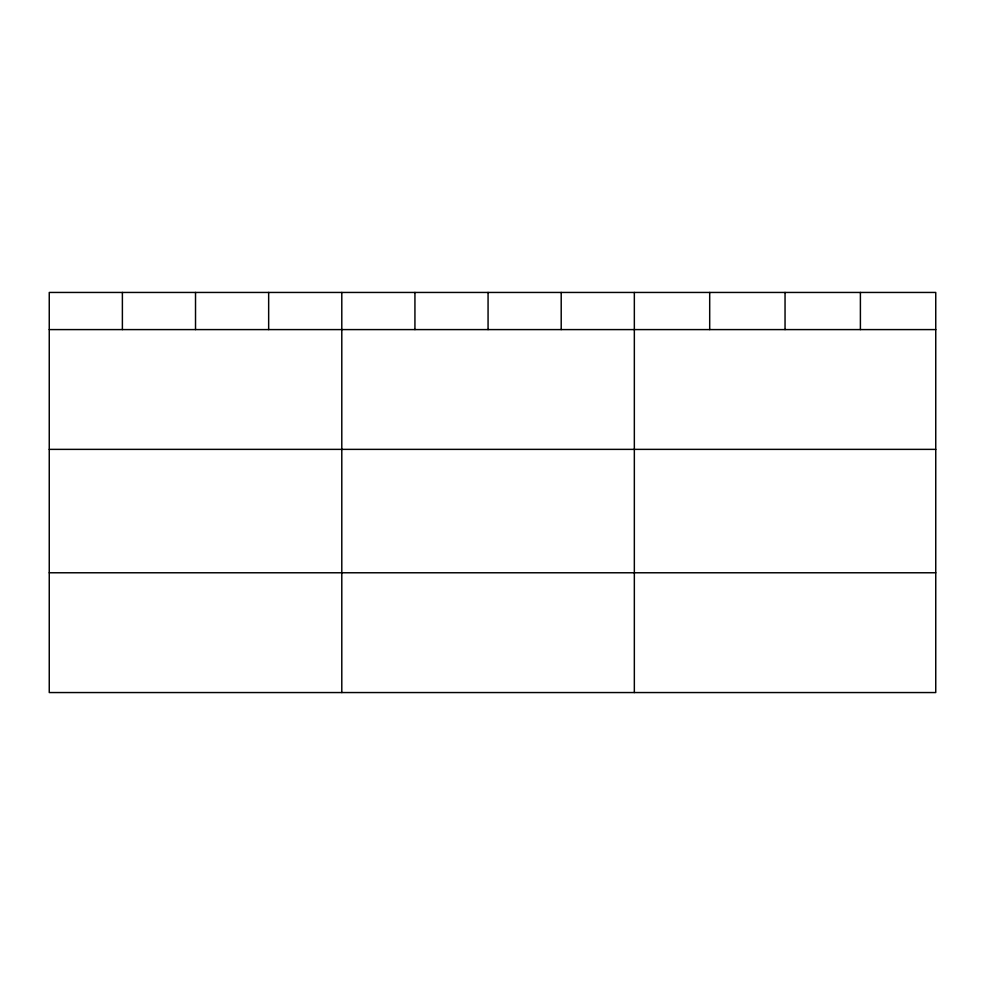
<?xml version="1.0" encoding="UTF-8"?>
<svg xmlns="http://www.w3.org/2000/svg" width="985" height="985" viewBox="0 0 985 985"><rect width="100%" height="100%" fill="white"/><g stroke="black" fill="none" stroke-linecap="round" stroke-linejoin="round"><path stroke-width="1.48" d="M935.75 329.593L935.75 692.553L49.25 692.553L49.25 292.447L935.75 292.447L935.75 329.593L49.25 329.593M49.25 449.369L935.75 449.369M49.25 572.777L935.75 572.777M860.397 292.447L860.397 329.593M785.045 292.447L785.045 329.593M709.692 292.447L709.692 329.593M634.34 292.447L634.34 692.553M561.204 292.447L561.204 329.593M488.067 292.447L488.067 329.593M414.931 292.447L414.931 329.593M341.795 292.447L341.795 692.553M268.659 292.447L268.659 329.593M195.523 292.447L195.523 329.593M122.386 292.447L122.386 329.593"/></g></svg>
